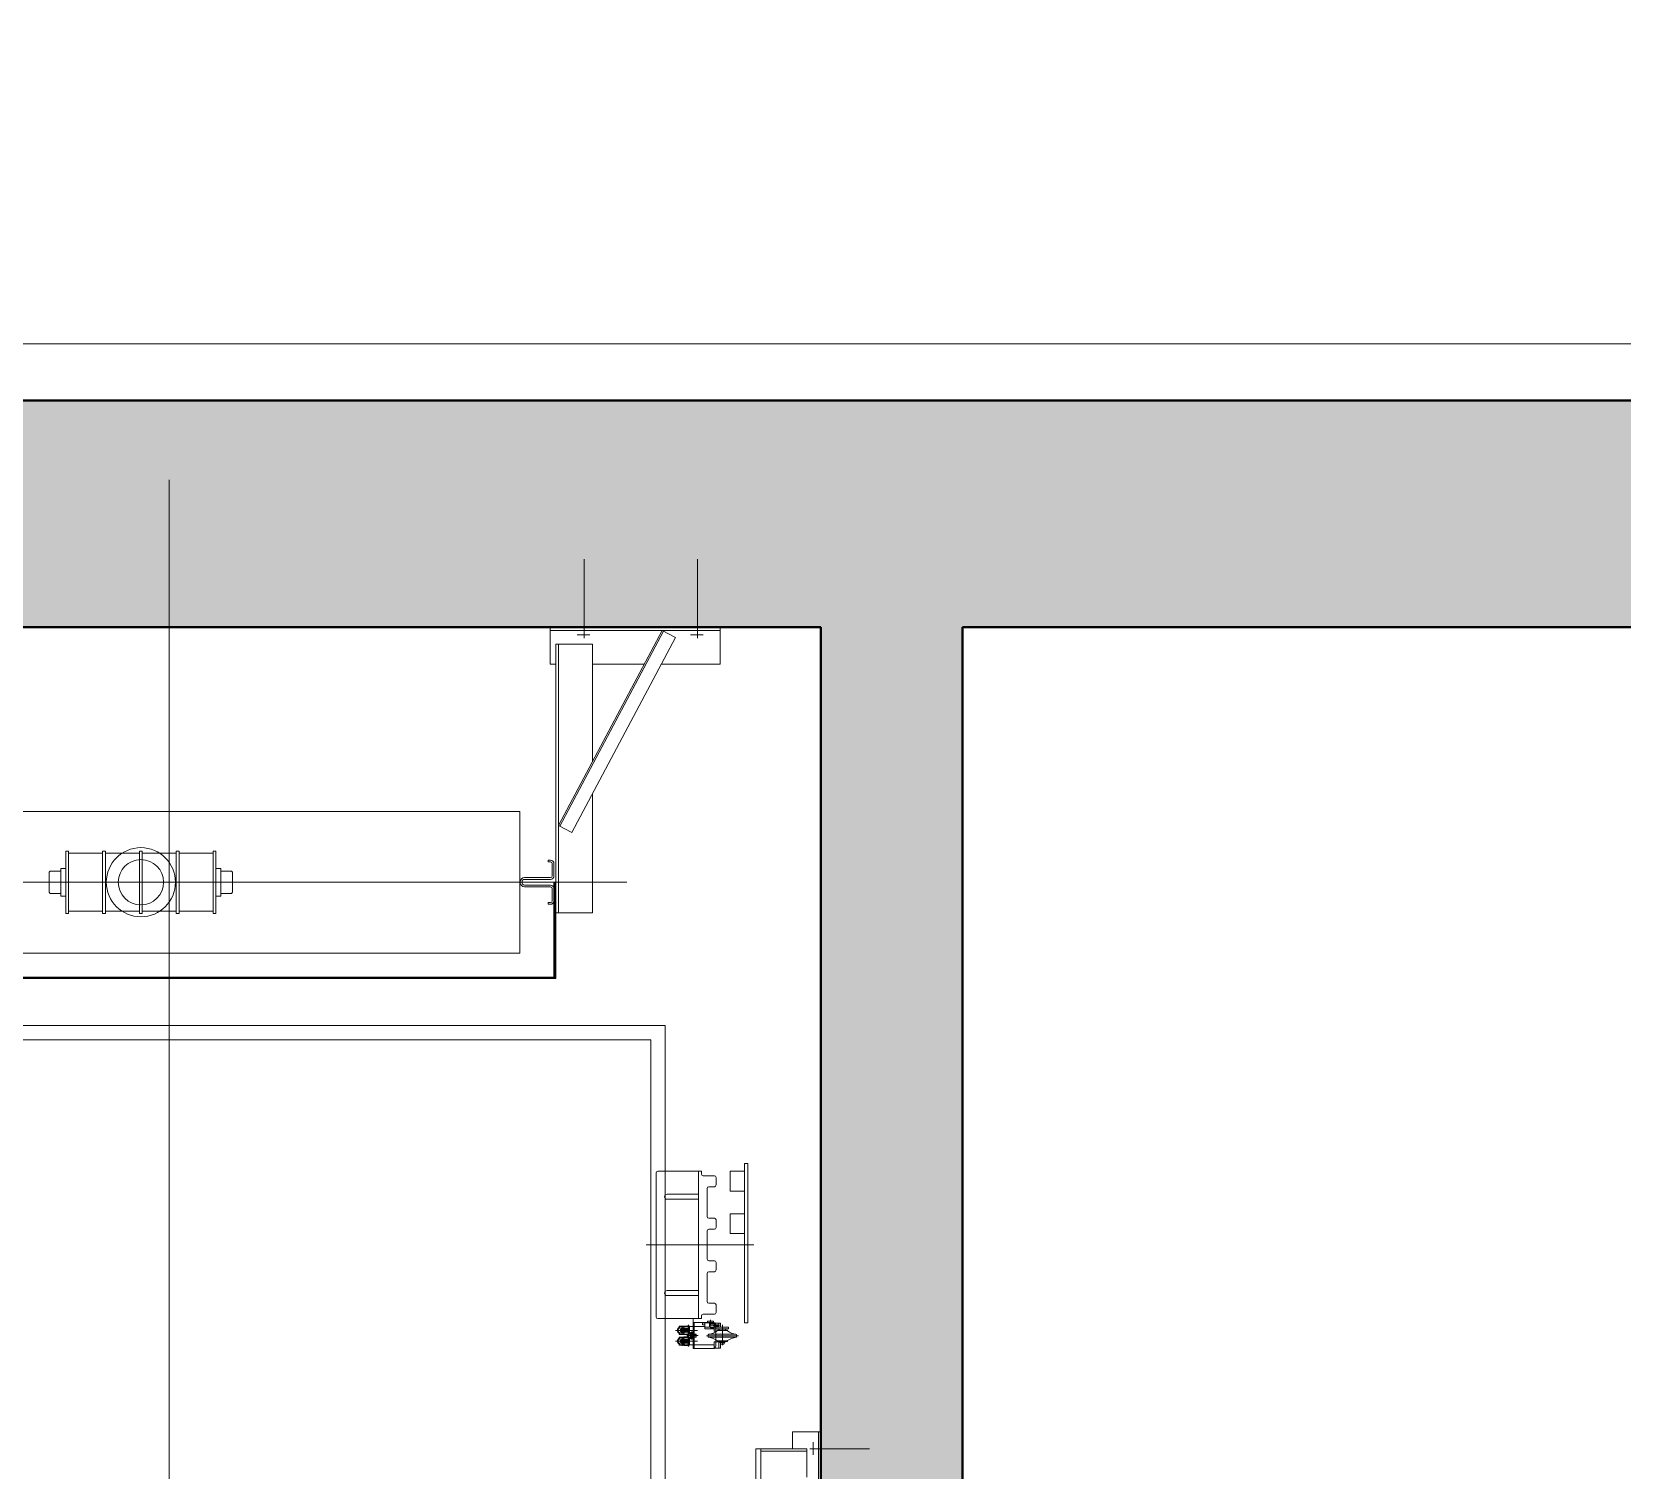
# Model space of a CAD drawing. Header units: millimetres. Extents: x 4739419 to 5837985, y 2291271 to 3446271.
# Drawn here: x 4870669 to 4873476, y 2424404 to 2426942 of the extents above; entities that cross this region are included whole.
import ezdxf

# ---------------------------------------------------------------- set-up
doc = ezdxf.new("R2010")
doc.units = ezdxf.units.MM
doc.layers.get('0').update_dxf_attribs({"color": 255})
for name, color, linetype, lineweight in [('XR-평면도$0$A-CNTL', 9, 'Continuous', 15), ('XR-평면도$0$A-CONC-LIN1', 9, 'Continuous', 40), ('XR-평면도$0$A-DWXM-ELEV', 9, 'Continuous', 18), ('XR-평면도$0$A-ELEV-LIN3', 9, 'Continuous', 18), ('XR-평면도$0$A-XXXX-HATC', 9, 'Continuous', 18)]:
    doc.layers.add(name, color=color, linetype=linetype, lineweight=lineweight)
doc.layers.add('XR-평면도$0$A-CONC-SOLD', color=9, linetype='Continuous')

# ---------------------------------------------------------------- blocks, each defined once
blk = doc.blocks.new('XR-평면도$0$중심선(210216)')
at = {"layer": 'XR-평면도$0$A-CNTL', "ltscale": 300}
blk.add_lwpolyline([(-10000, 90000), (186000, 90000)], dxfattribs=at)
blk = doc.blocks.new('XR-평면도$0$ELEV_16인승(3호기)')
at = {"layer": 'XR-평면도$0$A-CNTL'}
blk.add_line((1250, -32.1), (1250, 2810), dxfattribs=at)
at = {"layer": 'XR-평면도$0$A-DWXM-ELEV'}
for p, q in [((1982, 2670), (1982, 2530.5)), ((2182, 2670), (2182, 2530.5)), ((1922, 2550), (1922, 2485)), ((1922, 2544), (2222, 2544)), ((1937, 2200), (2119.9, 2544)), ((1939.3, 2198.8), (2122.2, 2542.8)), ((1960.3, 2187.6), (2143.2, 2531.6)), ((1969.9, 2536.6), (1992.3, 2536.6)), ((2119.9, 2544), (2143.2, 2531.6)), ((2169.9, 2536.6), (2192.3, 2536.6)), ((2222, 2550), (2222, 2485)), ((1932, 2520), (1932, 2046.1)), ((1932, 2520), (1997, 2520)), ((1937, 2520), (1937, 2046.1)), ((1997, 2520), (1997, 2312.9)), ((1932, 2485), (1922, 2485)), ((1932, 2485), (1922, 2485)), ((1997, 2485), (2088.5, 2485)), ((2118.5, 2485), (2222, 2485)), ((1997, 2256.6), (1997, 2046.1)), ((1869, 2225), (531, 2225)), ((1869, 2225), (1869, 1975)), ((1937, 2200), (1960.3, 2187.6)), ((1067.5, 2155), (1067.5, 2045)), ((1072.5, 2155), (1067.5, 2155)), ((1072.5, 2155), (1072.5, 2045)), ((1132.5, 2151), (1072.5, 2151)), ((1132.5, 2155), (1132.5, 2045)), ((1137.5, 2155), (1132.5, 2155)), ((1137.5, 2155), (1137.5, 2045)), ((1137.5, 2151), (1197.5, 2151)), ((1197.5, 2155), (1197.5, 2045)), ((1197.5, 2155), (1202.5, 2155)), ((1202.5, 2155), (1202.5, 2045)), ((1202.5, 2151), (1262.5, 2151)), ((1262.5, 2155), (1262.5, 2045)), ((1262.5, 2155), (1267.5, 2155)), ((1267.5, 2155), (1267.5, 2045)), ((1267.5, 2151), (1327.5, 2151)), ((1327.5, 2155), (1327.5, 2045)), ((1327.5, 2155), (1332.5, 2155)), ((1332.5, 2155), (1332.5, 2045)), ((1919, 2139), (1922.8, 2139)), ((1919, 2139), (1919, 2135.8)), ((1919, 2135.8), (1922.8, 2135.8)), ((1040.1, 2119.6), (1038.1, 2117.6)), ((1038.1, 2117.6), (1038.1, 2082.4)), ((1040.1, 2119.6), (1058.9, 2119.6)), ((1058.9, 2124.5), (1058.9, 2075.5)), ((1067.5, 2124.5), (1058.9, 2124.5)), ((1332.5, 2124.5), (1341.1, 2124.5)), ((1341.1, 2124.5), (1341.1, 2075.5)), ((1359.9, 2119.6), (1341.1, 2119.6)), ((1359.9, 2119.6), (1361.9, 2117.6)), ((1361.9, 2117.6), (1361.9, 2082.4)), ((1877.2, 2108.2), (1922.8, 2108.2)), ((1877.2, 2105), (1922.8, 2105)), ((1925.8, 2132.8), (1925.8, 2111.2)), ((1929, 2132.8), (1929, 2111.2)), ((2057.6, 2100), (317.4, 2100)), ((1038.1, 2082.4), (1040.1, 2080.4)), ((1040.1, 2080.4), (1058.9, 2080.4)), ((1359.9, 2080.4), (1341.1, 2080.4)), ((1361.9, 2082.4), (1359.9, 2080.4)), ((1877.2, 2095), (1922.8, 2095)), ((1877.2, 2091.8), (1922.8, 2091.8)), ((1925.8, 2088.8), (1925.8, 2067.2)), ((1929, 2100), (1929, 1932.2)), ((1929, 2088.8), (1929, 2067.2)), ((1930.5, 2100), (1930.5, 1931.1)), ((1932, 2100), (1932, 1930)), ((1067.5, 2075.5), (1058.9, 2075.5)), ((1132.5, 2049), (1072.5, 2049)), ((1137.5, 2049), (1197.5, 2049)), ((1202.5, 2049), (1262.5, 2049)), ((1267.5, 2049), (1327.5, 2049)), ((1332.5, 2075.5), (1341.1, 2075.5)), ((1919, 2064.2), (1922.8, 2064.2)), ((1919, 2064.2), (1919, 2061)), ((1919, 2061), (1922.8, 2061)), ((1072.5, 2045), (1067.5, 2045)), ((1137.5, 2045), (1132.5, 2045)), ((1197.5, 2045), (1202.5, 2045)), ((1262.5, 2045), (1267.5, 2045)), ((1327.5, 2045), (1332.5, 2045)), ((1932, 2046.1), (1997, 2046.1)), ((1869, 1975), (531, 1975)), ((468, 1932.2), (1929, 1932.2)), ((468, 1931.1), (1930.5, 1931.1)), ((468, 1930), (1932, 1930)), ((275, 1847), (2125, 1847)), ((2125, 1847), (2125, 115)), ((300, 1822), (2100, 1822)), ((2100, 1822), (2100, 272)), ((2271, 1603.5), (2265, 1603.5)), ((2265, 1603.5), (2265, 1322.8)), ((2271, 1603.5), (2271, 1322.8)), ((2109, 1587), (2109, 1333)), ((2189, 1590), (2112, 1590)), ((2184, 1590), (2184, 1330)), ((2189, 1585.2), (2189, 1590)), ((2212, 1582.2), (2192, 1582.2)), ((2212, 1582.2), (2202, 1582.2)), ((2215, 1579.2), (2215, 1565.8)), ((2240, 1590), (2240, 1555)), ((2240, 1590), (2265, 1590)), ((2265, 1590), (2265, 1555)), ((2128.5, 1549.5), (2184, 1549.5)), ((2199, 1559.8), (2199, 1510.2)), ((2212, 1562.8), (2202, 1562.8)), ((2212, 1562.8), (2202, 1562.8)), ((2240, 1555), (2265, 1555)), ((2128.5, 1540.5), (2184, 1540.5)), ((2212, 1507.2), (2202, 1507.2)), ((2212, 1487.8), (2202, 1487.8)), ((2215, 1504.2), (2215, 1490.8)), ((2240, 1515), (2240, 1480)), ((2240, 1515), (2265, 1515)), ((2265, 1515), (2265, 1480)), ((2091.7, 1460), (2281.5, 1460)), ((2199, 1484.8), (2199, 1435.2)), ((2240, 1480), (2265, 1480)), ((2212, 1432.2), (2202, 1432.2)), ((2199, 1409.8), (2199, 1360.2)), ((2212, 1412.8), (2202, 1412.8)), ((2215, 1429.2), (2215, 1415.8)), ((2128.5, 1379.5), (2184, 1379.5)), ((2128.5, 1370.5), (2184, 1370.5)), ((2212, 1357.2), (2202, 1357.2)), ((2215, 1354.2), (2215, 1340.8)), ((2189, 1330), (2112, 1330)), ((2174.5, 1323, -1.2), (2174.5, 1330)), ((2174.5, 1323), (2174.5, 1277)), ((2174.5, 1323), (2209.5, 1323)), ((2176.1, 1323), (2176.1, 1277)), ((2189, 1334.8), (2189, 1330)), ((2191.1, 1322.5), (2191.1, 1319.3)), ((2191.1, 1322.5), (2213.5, 1322.5)), ((2191.1, 1319.3), (2195.1, 1319.3)), ((2212, 1337.8), (2192, 1337.8)), ((2195.1, 1322.5), (2195.1, 1311.8)), ((2199.6, 1325.5), (2210.6, 1325.5)), ((2199.6, 1325.5), (2199.6, 1322.5)), ((2203.6, 1322.5), (2203.6, 1315)), ((2203.6, 1319.3), (2211.6, 1319.3)), ((2204.6, 1314.9), (2204.6, 1320.2)), ((2205.1, 1327.8), (2205.1, 1320)), ((2211.6, 1321.2), (2205.6, 1321.2)), ((2210.6, 1325.5), (2210.6, 1322.5)), ((2211.6, 1322.1), (2211.6, 1315)), ((2211.6, 1322.1), (2219.6, 1322.1)), ((2211.6, 1313.9), (2211.6, 1321.2)), ((2211.6, 1319.1), (2219.6, 1319.1)), ((2211.6, 1319.1), (2216.6, 1319.1)), ((2213.5, 1322.5), (2213.5, 1322.1)), ((2216.6, 1316.1), (2216.6, 1319.1)), ((2219.6, 1322.1), (2223.1, 1322.1)), ((2219.6, 1322.1), (2219.6, 1315)), ((2223.1, 1322.1), (2223.1, 1315)), ((2265, 1322.8), (2271, 1322.8)), ((2143.4, 1309.3), (2168.6, 1309.3)), ((2150, 1314.5), (2150, 1316)), ((2150, 1302.7), (2150, 1304.2)), ((2150, 1295.4), (2150, 1296.9)), ((2150.4, 1316.5), (2165.5, 1317.5)), ((2150.4, 1302.2), (2165.5, 1301.2)), ((2150.4, 1297.4), (2165.5, 1298.4)), ((2150.8, 1309.3), (2169.4, 1309.3)), ((2182.2, 1309.3), (2150.9, 1309.3)), ((2151.2, 1314.1), (2151.2, 1314.9)), ((2151.2, 1303.8), (2151.2, 1304.6)), ((2151.2, 1295), (2151.2, 1295.8)), ((2151.6, 1315.4), (2166.7, 1316.3)), ((2151.6, 1303.3), (2166.7, 1302.3)), ((2151.6, 1296.3), (2166.7, 1297.2)), ((2154.3, 1310.1, 1.1), (2151.7, 1310.1, 1.1)), ((2154.3, 1308.6, 1.1), (2151.7, 1308.6, 1.1)), ((2154.3, 1291, 1.1), (2151.7, 1291, 1.1)), ((2154.3, 1310.1, 1.1), (2154.3, 1308.6, 1.1)), ((2154.3, 1291, 1.1), (2154.3, 1289.5, 1.1)), ((2195.1, 1315.9), (2155.1, 1315.9)), ((2155.1, 1315.9), (2155.1, 1311.8)), ((2160.1, 1311.8), (2155.1, 1311.8)), ((2160.1, 1306.8), (2155.1, 1306.8)), ((2155.1, 1306.8), (2155.1, 1302.7)), ((2176.1, 1302.7), (2155.1, 1302.7)), ((2176.1, 1296.8), (2155.1, 1296.8)), ((2155.1, 1296.8), (2155.1, 1292.7)), ((2160.1, 1292.7), (2155.1, 1292.7)), ((2155.3, 1315.9), (2155.3, 1301.2)), ((2155.3, 1312.9), (2165.5, 1313.5)), ((2155.3, 1311.7), (2166.7, 1312.3)), ((2155.3, 1307), (2166.7, 1306.4)), ((2155.3, 1305.8), (2165.5, 1305.2)), ((2155.3, 1296.8), (2155.3, 1282.1)), ((2155.3, 1293.8), (2165.5, 1294.4)), ((2155.3, 1292.6), (2166.7, 1293.2)), ((2155.7, 1313.9, 1.1), (2156.1, 1313.5, 1.1)), ((2155.7, 1304.8, 1.1), (2156.1, 1305.2, 1.1)), ((2155.7, 1294.8, 1.1), (2156.1, 1294.4, 1.1)), ((2156.1, 1313.5, 1.1), (2156.1, 1311.3, 1.1)), ((2167.5, 1311.3, 0.3), (2156.1, 1311.3, 4.2)), ((2156.1, 1311.3, 1.1), (2156.1, 1307.3, 1.1)), ((2168, 1310.9), (2156.1, 1310.9, 1.1)), ((2168, 1307.8), (2156.1, 1307.8, 1.1)), ((2167.5, 1307.3, 0.3), (2156.1, 1307.3, 4.2)), ((2156.1, 1307.3, 1.1), (2156.1, 1305.2, 1.1)), ((2156.1, 1294.4, 1.1), (2156.1, 1292.2, 1.1)), ((2167.5, 1292.2, 0.3), (2156.1, 1292.2, 4.2)), ((2156.1, 1292.2, 1.1), (2156.1, 1288.2, 1.1)), ((2168, 1291.8), (2156.1, 1291.8, 1.1)), ((2156.2, 1309.3, 1.1), (2156.9, 1309.3, 1.1)), ((2156.8, 1305.6, 1.1), (2156.2, 1309.3, 1.1)), ((2156.9, 1309.4, 1.1), (2156.3, 1313, 1.1)), ((2156.3, 1313, 1.1), (2156.3, 1311.3, 1.1)), ((2156.3, 1313, 1.1), (2157, 1313, 1.1)), ((2156.9, 1290.3, 1.1), (2156.3, 1293.9, 1.1)), ((2156.3, 1293.9, 1.1), (2156.3, 1292.2, 1.1)), ((2156.3, 1293.9, 1.1), (2157, 1293.9, 1.1)), ((2157.5, 1305.6, 1.1), (2156.8, 1305.6, 1.1)), ((2157.6, 1309.4, 1.1), (2156.9, 1309.4, 1.1)), ((2156.9, 1309.3, 1.1), (2157.5, 1305.6, 1.1)), ((2157, 1313, 1.1), (2157.6, 1309.4, 1.1)), ((2157, 1293.9, 1.1), (2157.6, 1290.3, 1.1)), ((2157.5, 1305.6, 1.1), (2157.5, 1307.3, 1.1)), ((2157.6, 1314.2), (2158.5, 1314.2)), ((2157.6, 1304.2), (2157.6, 1314.2)), ((2157.6, 1304.2), (2158.5, 1304.2)), ((2157.6, 1295.1), (2158.5, 1295.1)), ((2157.6, 1285.1), (2157.6, 1295.1)), ((2158.5, 1314.2), (2158.5, 1304.2)), ((2158.5, 1295.1), (2158.5, 1285.1)), ((2160.1, 1311.8), (2160.1, 1306.8)), ((2160.1, 1292.7), (2160.1, 1287.7)), ((2163.3, 1300), (2181.6, 1300, 1.4)), ((2167.7, 1300.9, 1.4), (2164.5, 1300.9, 1.4)), ((2167.7, 1299, 1.4), (2164.5, 1299, 1.4)), ((2165.5, 1318.5), (2166.7, 1318.5)), ((2165.5, 1317.5), (2165.5, 1318.5)), ((2165.5, 1314.6), (2166.7, 1314.6)), ((2165.5, 1313.5), (2165.5, 1314.6)), ((2165.5, 1304.1), (2165.5, 1305.2)), ((2165.5, 1304.1), (2166.7, 1304.1)), ((2165.5, 1300.2), (2165.5, 1301.2)), ((2165.5, 1300.2), (2166.7, 1300.2)), ((2165.5, 1299.4), (2166.7, 1299.4)), ((2165.5, 1298.4), (2165.5, 1299.4)), ((2165.5, 1295.5), (2166.7, 1295.5)), ((2165.5, 1294.4), (2165.5, 1295.5)), ((2166.7, 1300.2), (2166.7, 1318.5)), ((2166.7, 1281.1), (2166.7, 1299.4)), ((2168, 1310.9), (2167.5, 1311.3)), ((2168, 1307.8), (2167.5, 1307.3)), ((2168, 1291.8), (2167.5, 1292.2)), ((2167.7, 1299, 1.4), (2167.7, 1300.9, 1.4)), ((2168, 1307.8), (2168, 1310.9)), ((2168, 1288.7), (2168, 1291.8)), ((2168.3, 1315.9), (2168.3, 1302.7)), ((2168.3, 1296.8), (2168.3, 1283.6)), ((2169.4, 1305.7, 1.4), (2169.9, 1305.2, 1.4)), ((2169.4, 1294.3, 1.4), (2169.9, 1294.8, 1.4)), ((2169.9, 1302.5, 1.4), (2169.9, 1305.2, 1.4)), ((2169.9, 1297.5, 1.4), (2169.9, 1302.5, 1.4)), ((2170.5, 1302.5, 5.1), (2169.9, 1302.5, 5.3)), ((2170.4, 1301.9, 1.4), (2169.9, 1301.9, 1.4)), ((2170.6, 1298.1, 1.4), (2169.9, 1298.1, 1.4)), ((2169.9, 1294.8, 1.4), (2169.9, 1297.5, 1.4)), ((2170.5, 1297.5, 5.1), (2169.9, 1297.5, 5.3)), ((2170.9, 1304.7), (2170.1, 1300)), ((2170.1, 1300), (2171, 1300)), ((2170.9, 1299.9), (2170.2, 1295.4)), ((2170.2, 1295.4), (2170.2, 1297.5)), ((2170.2, 1295.4), (2171.1, 1295.4)), ((2183.1, 1300), (2170.6, 1300)), ((2171.8, 1304.7), (2170.9, 1304.7)), ((2171.8, 1299.9), (2170.9, 1299.9)), ((2171, 1300), (2171.8, 1304.7)), ((2171.1, 1295.4), (2171.8, 1299.9)), ((2171.8, 1301.9, 1.4), (2171.3, 1301.9, 1.4)), ((2171.8, 1302.5, 4.7), (2171.4, 1302.5, 4.8)), ((2171.8, 1297.5, 4.7), (2171.4, 1297.5, 4.8)), ((2171.8, 1298.1, 1.4), (2171.5, 1298.1, 1.4)), ((2171.6, 1300), (2183.2, 1300)), ((2171.8, 1306.4), (2171.8, 1293.9)), ((2171.8, 1306.4), (2172.9, 1306.4)), ((2171.8, 1304.7), (2171.8, 1302.5)), ((2171.8, 1293.9), (2172.9, 1293.9)), ((2172.9, 1293.9), (2172.9, 1306.4)), ((2179.2, 1302.5, 1.7), (2172.9, 1302.5, 4.3)), ((2179.9, 1301.9, 1.4), (2172.9, 1301.9, 1.4)), ((2179.9, 1298.1, 1.4), (2172.9, 1298.1, 1.4)), ((2179.2, 1297.5, 1.7), (2172.9, 1297.5, 4.3)), ((2176.1, 1315.9), (2176.1, 1283.6)), ((2179.9, 1301.9, 1.4), (2179.2, 1302.5, 1.4)), ((2179.9, 1298.1, 1.4), (2179.2, 1297.5, 1.4)), ((2179.9, 1301.9, 1.4), (2179.9, 1298.1, 1.4)), ((2237.1, 1315), (2195.1, 1315)), ((2237.1, 1311.8), (2195.1, 1311.8)), ((2198, 1299.8), (2254.7, 1299.8)), ((2201.1, 1301.5), (2201.1, 1298)), ((2202.1, 1302.5), (2250.1, 1302.5)), ((2202.1, 1297), (2250.1, 1297)), ((2203.6, 1318.3), (2211.6, 1318.3)), ((2211.6, 1313.9), (2205.6, 1313.9)), ((2209.9, 1317.6), (2221.3, 1317.6)), ((2210.3, 1317.6), (2217.9, 1317.6)), ((2211.6, 1316.1), (2219.6, 1316.1)), ((2211.6, 1316.1), (2216.6, 1316.1)), ((2211.6, 1311.8), (2211.6, 1307.9)), ((2211.6, 1307.9), (2216.3, 1307.9)), ((2214.5, 1282), (2214.5, 1318)), ((2235.1, 1309.8), (2217.1, 1309.8)), ((2217.1, 1309.8), (2217.1, 1308.5)), ((2235.1, 1308.8), (2217.1, 1308.8)), ((2217.1, 1291.1), (2217.1, 1289.8)), ((2219.6, 1311.8), (2219.6, 1309.8)), ((2231.6, 1311.8), (2220.6, 1311.8)), ((2220.6, 1311.8), (2220.6, 1309.8)), ((2226.1, 1318.9), (2226.1, 1283.1)), ((2231.6, 1311.8), (2231.6, 1309.8)), ((2235.1, 1309.8), (2235.1, 1308.5)), ((2235.1, 1291.1), (2235.1, 1289.8)), ((2237.1, 1311.8), (2237.1, 1315)), ((2251.1, 1301.5), (2251.1, 1298)), ((2143.4, 1290.2), (2168.6, 1290.2)), ((2150, 1283.6), (2150, 1285.1)), ((2150.4, 1283.1), (2165.5, 1282.1)), ((2182.2, 1290.2), (2150.7, 1290.2)), ((2150.8, 1290.2), (2169.4, 1290.2)), ((2151.2, 1284.7), (2151.2, 1285.5)), ((2151.6, 1284.2), (2166.7, 1283.2)), ((2154.3, 1289.5, 1.1), (2151.7, 1289.5, 1.1)), ((2155.1, 1287.7), (2155.1, 1283.6)), ((2160.1, 1287.7), (2155.1, 1287.7)), ((2211.6, 1283.6), (2155.1, 1283.6)), ((2155.3, 1287.9), (2166.7, 1287.3)), ((2155.3, 1286.7), (2165.5, 1286.1)), ((2155.7, 1285.7, 1.1), (2156.1, 1286.1, 1.1)), ((2168, 1288.7), (2156.1, 1288.7, 1.1)), ((2167.5, 1288.2, 0.3), (2156.1, 1288.2, 4.2)), ((2156.1, 1288.2, 1.1), (2156.1, 1286.1, 1.1)), ((2156.2, 1290.2, 1.1), (2156.9, 1290.2, 1.1)), ((2156.8, 1286.5, 1.1), (2156.2, 1290.2, 1.1)), ((2157.5, 1286.5, 1.1), (2156.8, 1286.5, 1.1)), ((2157.6, 1290.3, 1.1), (2156.9, 1290.3, 1.1)), ((2156.9, 1290.2, 1.1), (2157.5, 1286.5, 1.1)), ((2157.5, 1286.5, 1.1), (2157.5, 1288.2, 1.1)), ((2157.6, 1285.1), (2158.5, 1285.1)), ((2165.5, 1285), (2165.5, 1286.1)), ((2165.5, 1285), (2166.7, 1285)), ((2165.5, 1281.1), (2165.5, 1282.1)), ((2165.5, 1281.1), (2166.7, 1281.1)), ((2168, 1288.7), (2167.5, 1288.2)), ((2174.5, 1277), (2209.5, 1277)), ((2211.6, 1289.3), (2219.6, 1289.3)), ((2211.6, 1289.3), (2211.6, 1277.9)), ((2211.6, 1277.9), (2219.6, 1277.9)), ((2235.1, 1290.8), (2217.1, 1290.8)), ((2235.1, 1289.8), (2217.1, 1289.8)), ((2219.6, 1289.8), (2219.6, 1277.9)), ((2219.6, 1277.9), (2223.1, 1277.9)), ((2220.6, 1289.8), (2220.6, 1288.8)), ((2231.6, 1288.8), (2220.6, 1288.8)), ((2230.6, 1288.3), (2221.6, 1288.3)), ((2221.6, 1288.3), (2221.6, 1287.8)), ((2230.6, 1287.8), (2221.6, 1287.8)), ((2223.1, 1288.8), (2223.1, 1288.3)), ((2223.1, 1287.8), (2223.1, 1285.8)), ((2224.1, 1284.8), (2223.1, 1285.8)), ((2223.1, 1285.6), (2223.1, 1277.9)), ((2228.1, 1284.8), (2224.1, 1284.8)), ((2229.1, 1285.8), (2228.1, 1284.8)), ((2229.1, 1288.8), (2229.1, 1288.3)), ((2229.1, 1287.8), (2229.1, 1285.8)), ((2230.6, 1288.3), (2230.6, 1287.8)), ((2231.6, 1289.8), (2231.6, 1288.8)), ((2350, 1130), (2350, 1100)), ((2400, 1130), (2350, 1130)), ((2396, 1130), (2396, 870)), ((2375, 1100), (2285, 1100)), ((2285, 1100), (2285, 900)), ((2294, 1100), (2294, 900)), ((2375, 1096), (2294, 1096)), ((2375, 1100), (2375, 1050)), ((2485.9, 1100), (2380.5, 1100)), ((2386.6, 1112.1), (2386.6, 1089.7))]:
    blk.add_line(p, q, dxfattribs=at)
for radius in [61, 61, 40]:
    blk.add_circle((1200, 2100), radius, dxfattribs=at)
for centre, radius, start, end in [((1922.8, 2132.8), 6.2, 0, 90), ((1922.8, 2132.8), 3, 0, 90), ((1877.2, 2100), 8.2, 90, 270), ((1877.2, 2100), 5, 90, 270), ((1922.8, 2111.2), 3, 270, 0), ((1922.8, 2111.2), 6.2, 270, 0), ((1922.8, 2088.8), 6.2, 0, 90), ((1922.8, 2088.8), 3, 0, 90), ((1922.8, 2067.2), 3, 270, 0), ((1922.8, 2067.2), 6.2, 270, 0), ((2112, 1587), 3, 90, 180), ((2192, 1585.2), 3, 180, 270), ((2212, 1579.2), 3, 0, 90), ((2128.5, 1545), 4.5, 90, 270), ((2202, 1559.8), 3, 90, 180), ((2212, 1565.8), 3, 270, 0), ((2202, 1510.2), 3, 180, 270), ((2202, 1484.8), 3, 90, 180), ((2212, 1504.2), 3, 0, 90), ((2212, 1490.8), 3, 270, 0), ((2202, 1435.2), 3, 180, 270), ((2212, 1429.2), 3, 0, 90), ((2202, 1409.8), 3, 90, 180), ((2212, 1415.8), 3, 270, 0), ((2128.5, 1375), 4.5, 90, 270), ((2202, 1360.2), 3, 180, 270), ((2212, 1354.2), 3, 0, 90), ((2112, 1333), 3, 180, 270), ((2192, 1334.8), 3, 90, 180), ((2205.6, 1320.2), 1, 90, 180), ((2209.5, 1318), 5, 0, 90), ((2212, 1340.8), 3, 270, 0), ((2152.9, 1309.3), 5.96, 119.7974, 240.2026), ((2152.9, 1290.2), 5.96, 119.7974, 240.2026), ((2152.9, 1309.3), 4.76, 115.4695, 244.5305), ((2152.9, 1290.2), 4.76, 115.4695, 244.5305), ((2150.5, 1316), 0.5, 93.0857, 180), ((2150.5, 1302.7), 0.5, 180, 266.9143), ((2150.5, 1296.9), 0.5, 93.0857, 180), ((2150.7, 1314.1), 0.5, 295.4695, 0), ((2150.7, 1304.6), 0.5, 0, 64.5305), ((2150.7, 1295), 0.5, 295.4695, 0), ((2151.7, 1314.9), 0.5, 93.6982, 180), ((2151.7, 1303.8), 0.5, 180, 266.3018), ((2151.7, 1295.8), 0.5, 93.6982, 180), ((2156.3, 1309.3, 1.1), 4.61, 97.8828, 170.5269), ((2155.3, 1309.3), 3.56, 90, 270), ((2156.3, 1309.3, 1.1), 4.61, 189.4731, 262.1172), ((2156.3, 1290.2, 1.1), 4.61, 97.8828, 170.5269), ((2155.3, 1290.2), 3.56, 90, 270), ((2155.3, 1309.3), 2.36, 90, 270), ((2155.3, 1290.2), 2.36, 90, 270), ((2170.1, 1300, 1.4), 5.77, 97.8828, 170.5269), ((2170.1, 1300, 1.4), 5.77, 189.4731, 262.1172), ((2202.1, 1301.5), 1, 90, 180), ((2202.1, 1298), 1, 180, 270), ((2198.4, 1333.8), 31.5, 276.7434, 306.4626), ((2198.4, 1265.8), 31.5, 53.5374, 83.2566), ((2205.6, 1314.9), 1, 180, 270), ((2253.8, 1333.8), 31.5, 233.5374, 263.2566), ((2253.8, 1265.8), 31.5, 96.7434, 126.4626), ((2250.1, 1301.5), 1, 0, 90), ((2250.1, 1298), 1, 270, 0), ((2150.5, 1283.6), 0.5, 180, 266.9143), ((2150.7, 1285.5), 0.5, 0, 64.5305), ((2151.7, 1284.7), 0.5, 180, 266.3018), ((2156.3, 1290.2, 1.1), 4.61, 189.4731, 262.1172), ((2209.5, 1282), 5, 270, 0)]:
    blk.add_arc(centre, radius, start, end, dxfattribs=at)
blk = doc.blocks.new('XR-평면도$0$CORE_04_기준층(220124)')
at = {"layer": 'XR-평면도$0$A-CONC-SOLD'}
h = blk.add_hatch(dxfattribs=at)
h.set_pattern_fill('CONC', color=256, scale=100, angle=180)
h.set_pattern_definition([(225, (401750.2, 745220.6), (2121.32, -2121.32), []), (225, (401750.2, 745145.6), (2121.32, -2121.32), []), (225, (401750.2, 745070.6), (2121.32, -2121.32), [])])
h.paths.add_polyline_path([(400, -2950), (400, -400), (5350, -400), (5350, -2950), (4850, -2950), (4850, -3200), (5600, -3200), (5600, -400), (9450, -400), (9450, -3485), (9850, -3485), (9850, 0), (0, 0), (0, -12400), (8200, -12400), (8200, -12000), (7450, -12000), (7450, -8350), (7200, -8350), (7200, -8750), (6800, -8750), (6800, -9000), (7200, -9000), (7200, -12000), (400, -12000), (400, -9000), (5700, -9000), (5700, -8750), (4600, -8750), (4600, -5850), (7200, -5850), (7200, -7250), (7450, -7250), (7450, -5600), (3950, -5600), (3950, -5850), (4350, -5850), (4350, -8750), (2950, -8750), (2950, -5850), (3350, -5850), (3350, -5600), (2200, -5600), (2200, -5850), (2700, -5850), (2700, -8750), (400, -8750), (400, -5850), (900, -5850), (900, -5600), (400, -5600), (400, -3200), (1000, -3200), (1000, -2950)])
h.paths.add_polyline_path([(3550, -3200), (3550, -2950), (2300, -2950), (2300, -3200)], flags=17)
h.paths.add_polyline_path([(9450, -12000), (9315, -12000), (9315, -12400), (9850, -12400), (9850, -5300), (9450, -5300)])
at = {"layer": 'XR-평면도$0$A-XXXX-HATC'}
h = blk.add_hatch(color=253, dxfattribs=at)
h.dxf.hatch_style = 1
h.paths.add_polyline_path([(0, -12400), (0, 0), (9850, 0), (9850, -3485), (9450, -3485), (9450, -400), (5600, -400), (5600, -3200), (4800, -3200), (4800, -2950), (5350, -2950), (5350, -400), (2950, -400), (400, -400), (400, -2950), (950, -2950), (950, -3200), (400, -3200), (400, -5600), (900, -5600), (900, -5850), (400, -5850), (400, -8750), (2700, -8750), (2700, -5850), (2200, -5850), (2200, -5600), (3335, -5600), (3335, -5850), (2950, -5850), (2950, -8750), (4350, -8750), (4350, -5850), (3965, -5850), (3965, -5600), (7450, -5600), (7450, -7235), (7200, -7235), (7200, -5850), (4600, -5850), (4600, -8750), (5685, -8750), (5685, -9000), (400, -9000), (400, -12000), (7200, -12000), (7200, -9000), (6815, -9000), (6815, -8750), (7200, -8750), (7200, -8365), (7450, -8365), (7450, -12000), (8185, -12000), (8185, -12400)])
at = {"layer": 'XR-평면도$0$A-CONC-LIN1'}
for points in [[(8185, -12400), (0, -12400), (0, 0), (9850, 0), (9850, -3485)], [(2950, -400), (5350, -400)], [(4800, -3200), (5600, -3200), (5600, -400)], [(5350, -2950), (5350, -400)], [(9450, -3485), (9450, -400), (5600, -400)]]:
    blk.add_lwpolyline(points, dxfattribs=at)
blk.add_blockref('XR-평면도$0$ELEV_16인승(3호기)', (2950, -2950))

msp = doc.modelspace()

# ---------------------------------------------------------------- linework, layer by layer
at = {"layer": 'XR-평면도$0$A-ELEV-LIN3'}
for points in [[(4921661.8, 2426291.2), (4921661.8, 2426891.2), (4920561.8, 2426891.2), (4920561.8, 2425391.2), (4921661.8, 2425391.2), (4921661.8, 2413891.2), (4881011.8, 2413891.2), (4881011.8, 2420891.2), (4876561.8, 2420891.2), (4876561.8, 2425391.2), (4877661.8, 2425391.2), (4877661.8, 2426891.2), (4876561.8, 2426891.2), (4876561.8, 2426291.2), (4866511.8, 2426291.2), (4866511.8, 2426891.2), (4866211.8, 2426891.2), (4866211.8, 2441591.2), (4866911.8, 2441591.2), (4866911.8, 2442991.2)], [(4921661.8, 2426291.2), (4921661.8, 2426891.2), (4920561.8, 2426891.2), (4920561.8, 2425391.2), (4921661.8, 2425391.2), (4921661.8, 2413891.2), (4881011.8, 2413891.2), (4881011.8, 2420891.2), (4876561.8, 2420891.2), (4876561.8, 2425391.2), (4877661.8, 2425391.2), (4877661.8, 2426891.2), (4876561.8, 2426891.2), (4876561.8, 2426291.2), (4866511.8, 2426291.2), (4866511.8, 2426891.2), (4866211.8, 2426891.2), (4866211.8, 2441591.2), (4866911.8, 2441591.2), (4866911.8, 2442991.2)], [(4921661.8, 2426291.2), (4921661.8, 2426891.2), (4920561.8, 2426891.2), (4920561.8, 2425391.2), (4921661.8, 2425391.2), (4921661.8, 2413891.2), (4881011.8, 2413891.2), (4881011.8, 2420891.2), (4876561.8, 2420891.2), (4876561.8, 2425391.2), (4877661.8, 2425391.2), (4877661.8, 2426891.2), (4876561.8, 2426891.2), (4876561.8, 2426291.2), (4866511.8, 2426291.2), (4866511.8, 2426891.2), (4866211.8, 2426891.2), (4866211.8, 2441591.2), (4866911.8, 2441591.2), (4866911.8, 2442991.2)], [(4921561.8, 2413991.2), (4881111.8, 2413991.2), (4881111.8, 2420991.2), (4876661.8, 2420991.2), (4876661.8, 2425291.2), (4877761.8, 2425291.2), (4877761.8, 2426991.2), (4876461.8, 2426991.2), (4876461.8, 2426391.2), (4866611.8, 2426391.2), (4866611.8, 2426991.2), (4866311.8, 2426991.2), (4866311.8, 2441491.2), (4867011.8, 2441491.2), (4867011.8, 2442991.2)], [(4921561.8, 2413991.2), (4881111.8, 2413991.2), (4881111.8, 2420991.2), (4876661.8, 2420991.2), (4876661.8, 2425291.2), (4877761.8, 2425291.2), (4877761.8, 2426991.2), (4876461.8, 2426991.2), (4876461.8, 2426391.2), (4866611.8, 2426391.2), (4866611.8, 2426991.2), (4866311.8, 2426991.2), (4866311.8, 2441491.2), (4867011.8, 2441491.2), (4867011.8, 2442991.2)], [(4921561.8, 2413991.2), (4881111.8, 2413991.2), (4881111.8, 2420991.2), (4876661.8, 2420991.2), (4876661.8, 2425291.2), (4877761.8, 2425291.2), (4877761.8, 2426991.2), (4876461.8, 2426991.2), (4876461.8, 2426391.2), (4866611.8, 2426391.2), (4866611.8, 2426991.2), (4866311.8, 2426991.2), (4866311.8, 2441491.2), (4867011.8, 2441491.2), (4867011.8, 2442991.2)]]:
    msp.add_lwpolyline(points, dxfattribs=at)

# ---------------------------------------------------------------- block references
msp.add_blockref('XR-평면도$0$CORE_04_기준층(220124)', (4866711.8, 2426291.2))
msp.add_blockref('XR-평면도$0$CORE_04_기준층(220124)', (4866711.8, 2426291.2))
msp.add_blockref('XR-평면도$0$CORE_04_기준층(220124)', (4866711.8, 2426291.2))
at = {"layer": 'XR-평면도$0$A-CNTL'}
msp.add_blockref('XR-평면도$0$중심선(210216)', (4866111.8, 2336391.2), dxfattribs=at)

doc.saveas('drawing.dxf')
